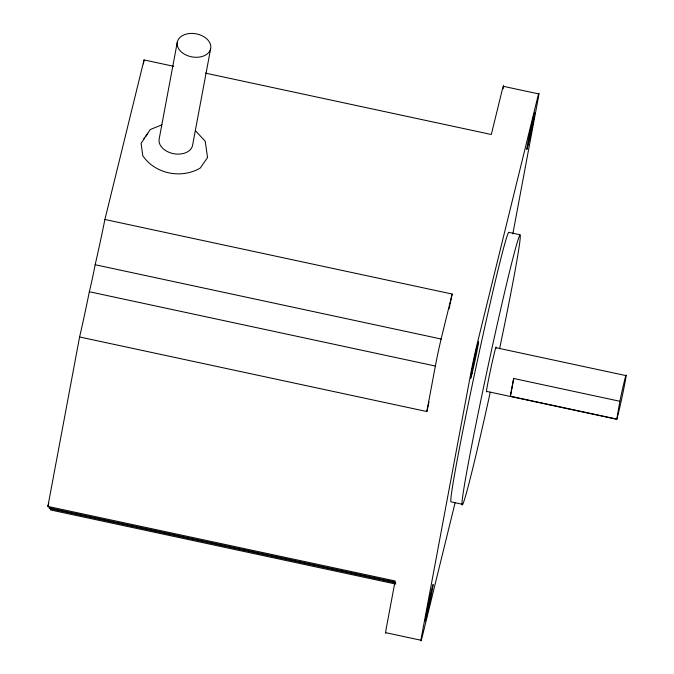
<?xml version="1.0" encoding="UTF-8"?>
<svg xmlns="http://www.w3.org/2000/svg" width="674" height="674" viewBox="0 0 674 674"><rect width="100%" height="100%" fill="white"/><g stroke="black" fill="none" stroke-linecap="round" stroke-linejoin="round"><path stroke-width="1.01" d="M616.541 419.009L510.378 396.211L513.689 378.485L619.861 401.274L616.777 419.312A22.975 0.64 -77.9 0 0 625.093 382.048A22.975 0.64 -77.9 0 0 622.077 390.987L619.861 401.274M173.707 66.305L144.051 59.935L104.9 219.488A47.374 1.314 -77.9 0 1 95.152 264.73L95.059 265.227A18.838 0.522 -77.9 0 1 89.448 291.269L89.33 291.741A47.374 1.314 -77.9 0 1 79.591 336.983L47.879 506.418L395.132 580.971L386.522 626.963A20.405 0.564 -77.9 0 0 385.848 632.701L421.242 640.3M49.615 508.07L49.514 508.592L395.756 582.926M177.372 41.788L159.249 138.608A17.002 11.728 10.6 0 0 173.075 153.571A17.002 11.728 10.6 0 0 192.486 145.744L210.608 48.924A17.002 11.728 10.6 0 0 188.105 33.7A17.002 11.728 10.6 0 0 183.261 53.44A17.002 11.728 10.6 0 0 210.608 48.924M79.591 336.983L426.836 411.536L435.446 365.552A20.405 0.564 -77.9 0 1 441.521 337.354L452.144 294.041L104.9 219.488M512.821 233.954L537.962 99.634A20.405 0.564 -77.9 0 0 537.321 98.783L476.914 344.945A20.405 0.564 -77.9 0 0 470.84 373.143L421.916 634.563A20.405 0.564 -77.9 0 0 422.556 635.405L455.135 502.619M510.378 396.211L513.689 378.485M49.025 507.286L48.907 507.775L395.149 582.117M143.377 139.484L150.302 129.518L161.92 124.833M144.438 138.465L141.093 143.284L142.745 155.635C154.978 174.002 181.559 179.183 200.313 167.995L207.558 157.548L205.233 141.313L195.578 130.857M145.55 136.856L147.783 133.646M503.242 86.297L538.636 93.897M205.41 73.112L491.304 134.497L501.928 91.184A20.405 0.564 -77.9 0 1 503.158 88.741M520.277 234.796L508.954 232.37A137.858 3.833 -77.9 0 0 476.889 363.05A137.858 3.833 -77.9 0 0 450.914 501.827L462.238 504.253M495.794 347.666L625.86 375.587M95.152 264.73L441.394 339.064M89.33 291.741L435.572 366.083M616.777 419.312L486.712 391.392A22.975 0.64 -77.9 0 1 490.748 368.855A22.975 0.64 -77.9 0 1 496.056 348.011M395.773 584.072L50.542 509.948A47.374 1.314 -77.9 0 0 50.887 507.783M452.144 294.041A47.374 1.314 -77.9 0 1 450.165 303.797M449.954 304.808A47.374 1.314 -77.9 0 1 449.128 308.768M429.009 402.024A47.374 1.314 -77.9 0 1 426.836 411.536M490.268 392.15A137.858 3.833 -77.9 0 1 464.976 481.944A137.858 3.833 -77.9 0 1 513.47 256.103A137.858 3.833 -77.9 0 1 499.594 348.711M143.452 63.87A47.374 1.314 -77.9 0 1 144.051 59.935M47.879 506.418A47.374 1.314 -77.9 0 1 48.814 503.158M426.642 616.255A18.838 0.522 -77.9 0 0 433.096 585.209A18.838 0.522 -77.9 0 0 427.729 607.08A18.838 0.522 -77.9 0 0 426.642 616.255M528.205 144.758A18.838 0.522 -77.9 0 0 534.659 113.704A18.838 0.522 -77.9 0 0 529.292 135.575A18.838 0.522 -77.9 0 0 528.205 144.758M472.095 373.421A18.838 0.522 -77.9 0 0 478.54 342.375A18.838 0.522 -77.9 0 0 473.173 364.246A18.838 0.522 -77.9 0 0 472.095 373.421"/></g></svg>
